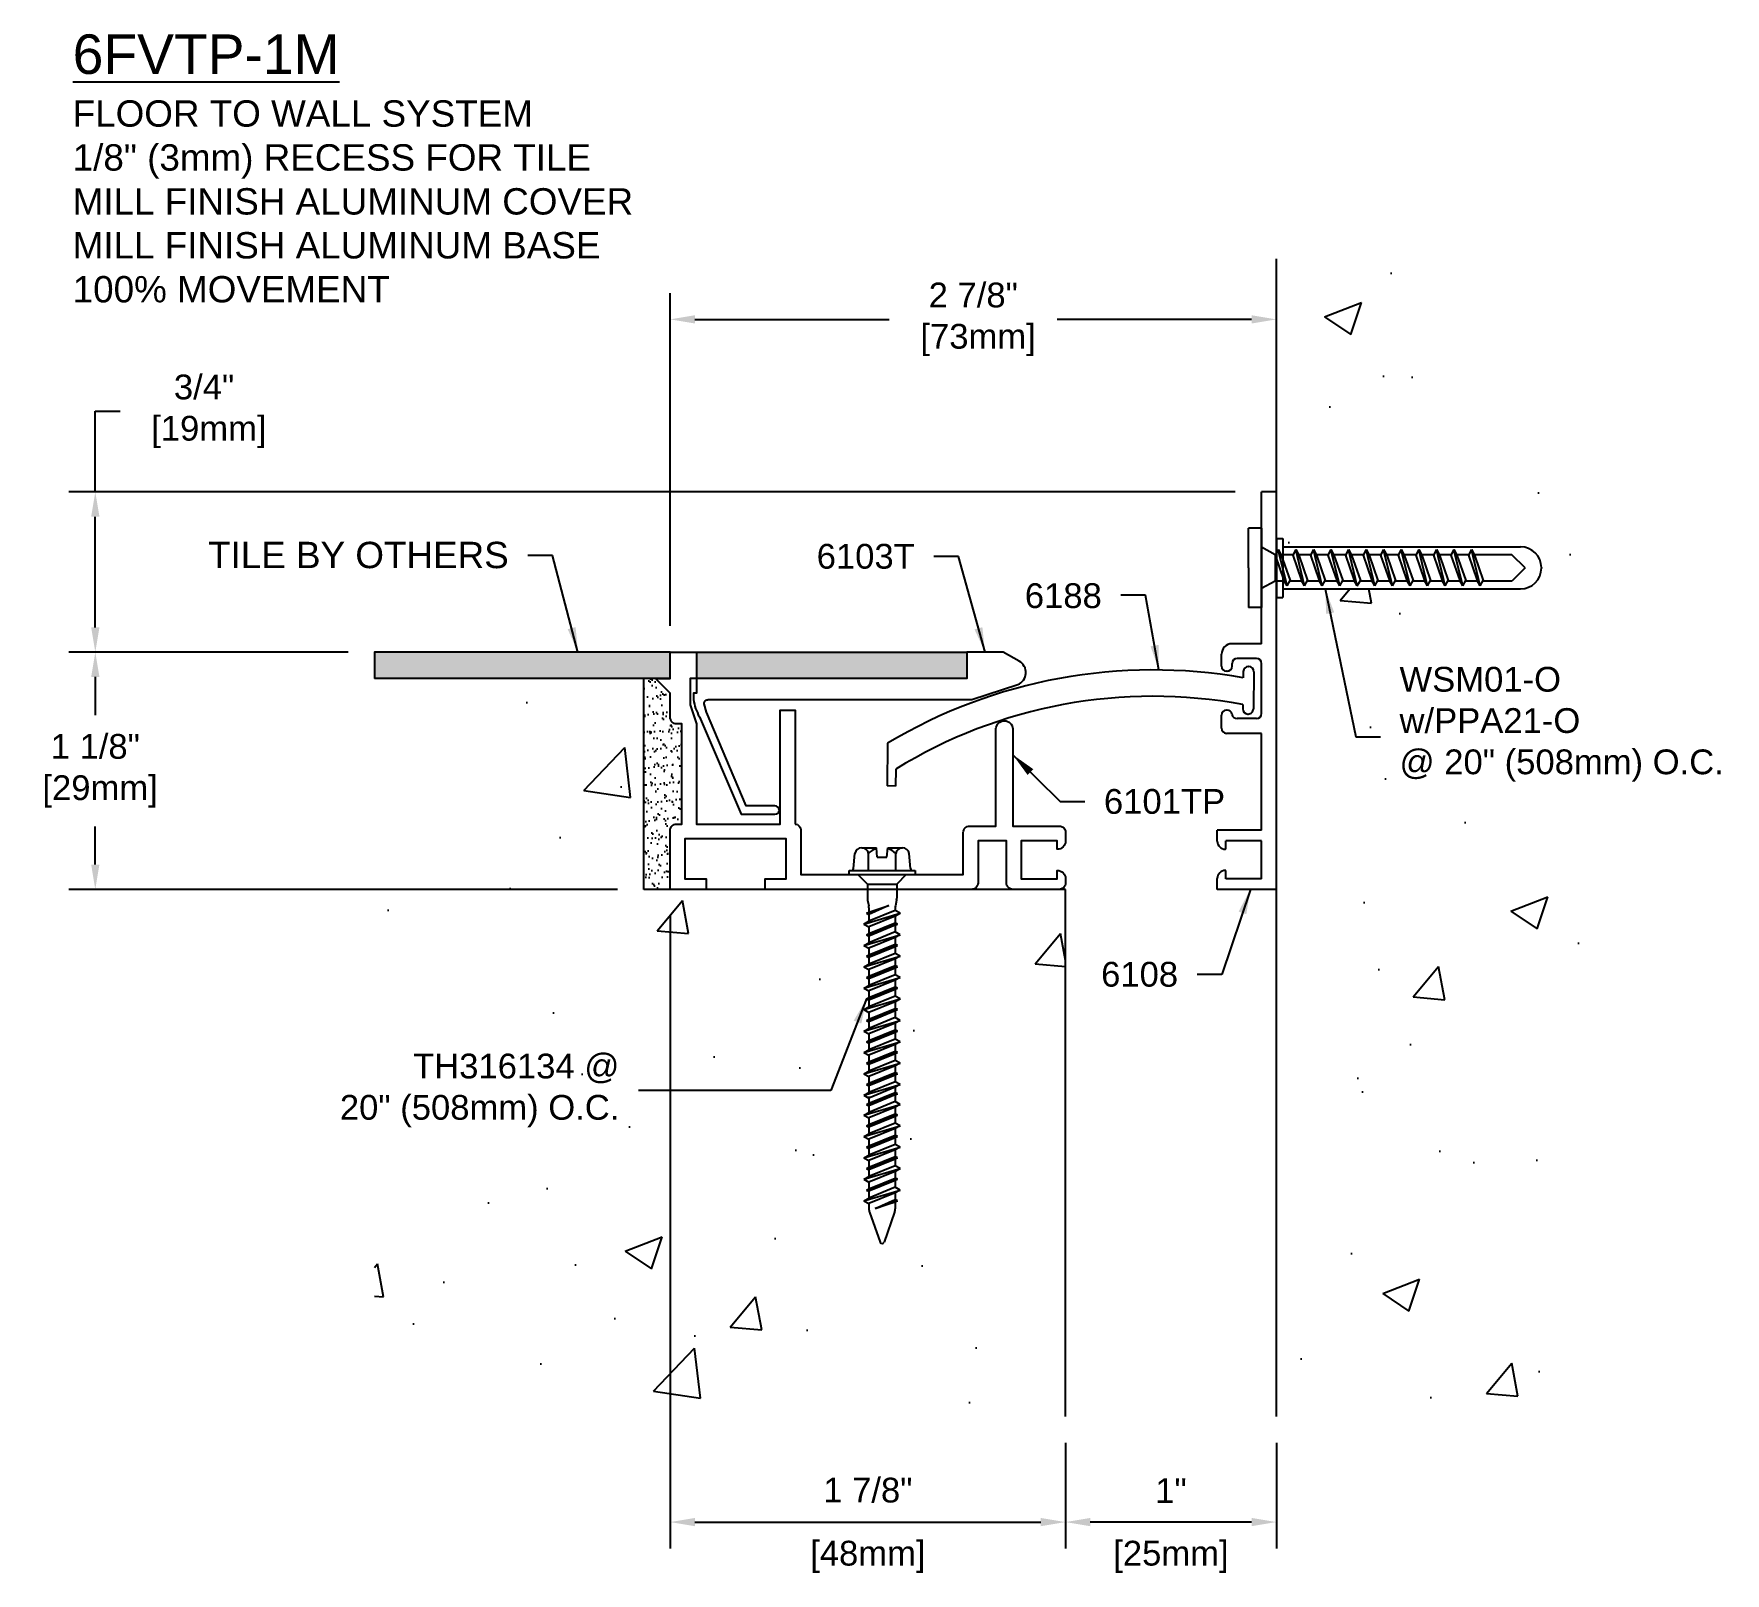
# Model space of a CAD drawing. Header units: inches. Extents: x 24.75 to 32.78, y 9.33 to 16.63.
import ezdxf

# ---------------------------------------------------------------- set-up
doc = ezdxf.new("R2010")
doc.units = ezdxf.units.IN
doc.header["$MEASUREMENT"] = 0
for name, color, linetype in [('Anchors', 4, 'Continuous'), ('Bolts', 4, 'Continuous'), ('Conditions', 1, 'Continuous'), ('Dimensions', 3, 'Continuous'), ('Metals', 7, 'Continuous'), ('Text', 2, 'Continuous')]:
    doc.layers.add(name, color=color, linetype=linetype)
doc.styles.add('arial', font='arial.ttf')
doc.dimstyles.new('ARIAL', dxfattribs={"dimtxt": 0.1175, "dimasz": 0.1175, "dimexe": 0.125, "dimexo": 0.125, "dimgap": 0.09, "dimtad": 0, "dimtih": 1, "dimtoh": 1, "dimdec": 4, "dimzin": 0, "dimdsep": 46, "dimlunit": 4, "dimtxsty": 'arial', "dimcen": 0.09, "dimadec": 0, "dimazin": 0, "dimtfac": 1, "dimtdec": 4, "dimtofl": 0, "dimtmove": 0, "dimatfit": 3, "dimfxl": 0, "dimfrac": 2, "dimtolj": 1, "dimtzin": 0, "dimarcsym": 0})

# ---------------------------------------------------------------- blocks, each defined once
blk = doc.blocks.new('6188')
for p, q in [((0.3965, 0.1141), (0.3965, 0.0841)), ((0.4205, 0.1381), (0.4225, 0.1381)), ((0.4465, 0.1141), (0.4465, -0.0629)), ((0.3965, -0.0427), (0.3965, -0.0629)), ((0.4205, -0.0869), (0.4225, -0.0869)), ((-1.2865, -0.2458), (-1.2865, -0.448)), ((-1.2465, -0.3682), (-1.2465, -0.448)), ((-1.2465, -0.448), (-1.2865, -0.448))]:
    blk.add_line(p, q)
for centre, radius, start, end in [((-0.0035, -2.333), 2.45, 80.60352, 121.57898), ((0.4205, 0.1141), 0.024, 90, 180), ((0.4225, 0.1141), 0.024, 0, 90), ((-0.0035, -2.333), 2.325, 80.09337, 122.31839), ((0.4205, -0.0629), 0.024, 180, 270), ((0.4225, -0.0629), 0.024, 270, 0)]:
    blk.add_arc(centre, radius, start, end)
blk = doc.blocks.new('6108')
for p, q in [((-0.7428, -0.0025), (-0.7428, 0.2775)), ((-0.7428, 0.2775), (-0.6918, 0.2775)), ((-0.5138, 0.2775), (-0.4628, 0.2775)), ((-0.4628, 0.0675), (-0.4628, 0.2775)), ((0.0212, 0.2575), (0.0832, 0.2575)), ((0.3162, 0.2575), (0.3722, 0.2575)), ((-0.6928, 0.0675), (-0.6928, 0.2375)), ((-0.6928, 0.2375), (-0.6528, 0.2375)), ((-0.6528, 0.2375), (-0.6528, 0.2385)), ((-0.5528, 0.2375), (-0.5528, 0.2385)), ((-0.5528, 0.2375), (-0.5128, 0.2375)), ((-0.5128, 0.0675), (-0.5128, 0.2375)), ((-0.0028, 0.0675), (-0.0028, 0.2335)), ((0.0672, 0.0915), (0.0672, 0.1833)), ((0.1072, 0.2315), (0.1072, 0.2335)), ((0.2922, 0.2315), (0.2922, 0.2335)), ((0.3162, 0.2075), (0.3282, 0.2075)), ((0.3522, 0.0915), (0.3522, 0.1835)), ((0.4222, 0.0675), (0.4222, 0.2075)), ((-0.6928, 0.0675), (-0.5128, 0.0675)), ((-0.4628, 0.0675), (-0.0028, 0.0675)), ((0.0912, 0.0675), (0.3282, 0.0675)), ((0.4222, 0.0675), (1.1422, 0.0675)), ((1.1422, -0.0025), (1.1422, 0.0675)), ((-0.7428, -0.0025), (1.1422, -0.0025))]:
    blk.add_line(p, q)
for centre, radius, start, end in [((-0.6918, 0.2385), 0.039, 0, 90), ((-0.5138, 0.2385), 0.039, 90, 180), ((0.0212, 0.2335), 0.024, 90, 180), ((0.0832, 0.2335), 0.024, 0, 90), ((0.3162, 0.2335), 0.024, 90, 180), ((0.3722, 0.2075), 0.05, 0, 90), ((0.0922, 0.1833), 0.025, 100.58365, 179.99973), ((0.0832, 0.2315), 0.024, 280.58396, 0), ((0.3162, 0.2315), 0.024, 180, 270), ((0.3282, 0.1835), 0.024, 0, 90), ((0.0912, 0.0915), 0.024, 180, 270), ((0.3282, 0.0915), 0.024, 270, 0)]:
    blk.add_arc(centre, radius, start, end)
blk = doc.blocks.new('WSM01')
for p, q in [((0.0049, 0.063), (-0.1826, 0.063)), ((-0.1826, 0.0005), (-0.1826, 0.063)), ((0.1924, 0.0005), (-0.1826, 0.0005)), ((-0.0576, -0.064), (-0.0929, 0.0005)), ((0.0049, 0.063), (0.1924, 0.063)), ((0.0674, -0.064), (0.1026, 0.0005)), ((0.1924, 0.0005), (0.1924, 0.063)), ((-0.0808, -0.1201), (0.0912, -0.0784)), ((-0.0576, -0.1072), (-0.0576, -0.064)), ((0.0674, -0.064), (-0.0576, -0.064)), ((0.0652, -0.064), (-0.0548, -0.1057)), ((0.0912, -0.0784), (0.0652, -0.064)), ((0.0912, -0.0784), (0.0652, -0.0928)), ((0.0674, -0.0652), (0.0674, -0.064)), ((-0.0808, -0.1201), (-0.0548, -0.1057)), ((-0.0808, -0.1201), (-0.0548, -0.1345)), ((-0.0576, -0.1906), (-0.0576, -0.1329)), ((0.0652, -0.0928), (-0.0548, -0.1345)), ((0.0652, -0.1473), (-0.0548, -0.189)), ((0.0912, -0.1617), (0.0652, -0.1473)), ((0.0674, -0.1486), (0.0674, -0.0916)), ((-0.0808, -0.2034), (0.0912, -0.1617)), ((-0.0808, -0.2034), (-0.0548, -0.189)), ((-0.0808, -0.2034), (-0.0548, -0.2178)), ((-0.0576, -0.2739), (-0.0576, -0.2163)), ((0.0652, -0.1761), (-0.0548, -0.2178)), ((0.0652, -0.2307), (-0.0548, -0.2723)), ((0.0912, -0.1617), (0.0652, -0.1761)), ((0.0912, -0.2451), (0.0652, -0.2307)), ((0.0674, -0.2319), (0.0674, -0.1749)), ((-0.0808, -0.2867), (0.0912, -0.2451)), ((-0.0808, -0.2867), (-0.0548, -0.2723)), ((-0.0808, -0.2867), (-0.0548, -0.3011)), ((-0.0576, -0.3572), (-0.0576, -0.2996)), ((0.0652, -0.2595), (-0.0548, -0.3011)), ((0.0652, -0.314), (-0.0548, -0.3557)), ((0.0912, -0.2451), (0.0652, -0.2595)), ((0.0912, -0.3284), (0.0652, -0.314)), ((0.0674, -0.3152), (0.0674, -0.2582)), ((-0.0808, -0.3701), (0.0912, -0.3284)), ((-0.0808, -0.3701), (-0.0548, -0.3557)), ((-0.0808, -0.3701), (-0.0548, -0.3845)), ((-0.0576, -0.4406), (-0.0576, -0.3829)), ((0.0652, -0.3428), (-0.0548, -0.3845)), ((0.0652, -0.3973), (-0.0548, -0.439)), ((0.0912, -0.3284), (0.0652, -0.3428)), ((0.0912, -0.4117), (0.0652, -0.3973)), ((0.0674, -0.3986), (0.0674, -0.3416)), ((-0.0808, -0.4534), (0.0912, -0.4117)), ((-0.0808, -0.4534), (-0.0548, -0.439)), ((-0.0808, -0.4534), (-0.0548, -0.4678)), ((-0.0576, -0.5239), (-0.0576, -0.4663)), ((0.0652, -0.4261), (-0.0548, -0.4678)), ((0.0652, -0.4807), (-0.0548, -0.5223)), ((0.0912, -0.4117), (0.0652, -0.4261)), ((0.0912, -0.4951), (0.0652, -0.4807)), ((0.0674, -0.4819), (0.0674, -0.4249)), ((-0.0808, -0.5367), (0.0912, -0.4951)), ((-0.0808, -0.5367), (-0.0548, -0.5223)), ((-0.0808, -0.5367), (-0.0548, -0.5511)), ((-0.0576, -0.6072), (-0.0576, -0.5496)), ((0.0652, -0.5095), (-0.0548, -0.5511)), ((0.0912, -0.4951), (0.0652, -0.5095)), ((0.0674, -0.5652), (0.0674, -0.5082)), ((-0.0808, -0.6201), (0.0912, -0.5784)), ((-0.0808, -0.6201), (-0.0548, -0.6057)), ((-0.0808, -0.6201), (-0.0548, -0.6345)), ((-0.0576, -0.6906), (-0.0576, -0.6329)), ((0.0652, -0.564), (-0.0548, -0.6057)), ((0.0652, -0.5928), (-0.0548, -0.6345)), ((0.0912, -0.5784), (0.0652, -0.564)), ((0.0912, -0.5784), (0.0652, -0.5928)), ((0.0674, -0.6486), (0.0674, -0.5916)), ((-0.0808, -0.7034), (0.0912, -0.6617)), ((-0.0808, -0.7034), (-0.0548, -0.689)), ((-0.0808, -0.7034), (-0.0548, -0.7178)), ((-0.0576, -0.7739), (-0.0576, -0.7163)), ((0.0652, -0.6473), (-0.0548, -0.689)), ((0.0652, -0.6761), (-0.0548, -0.7178)), ((0.0912, -0.6617), (0.0652, -0.6473)), ((0.0912, -0.6617), (0.0652, -0.6761)), ((0.0674, -0.7319), (0.0674, -0.6749)), ((-0.0808, -0.7867), (0.0912, -0.7451)), ((-0.0808, -0.7867), (-0.0548, -0.7723)), ((-0.0808, -0.7867), (-0.0548, -0.8011)), ((-0.0576, -0.8572), (-0.0576, -0.7996)), ((0.0652, -0.7307), (-0.0548, -0.7723)), ((0.0652, -0.7595), (-0.0548, -0.8011)), ((0.0912, -0.7451), (0.0652, -0.7307)), ((0.0912, -0.7451), (0.0652, -0.7595)), ((0.0674, -0.8152), (0.0674, -0.7582)), ((-0.0808, -0.8701), (0.0912, -0.8284)), ((-0.0808, -0.8701), (-0.0548, -0.8557)), ((-0.0808, -0.8701), (-0.0548, -0.8845)), ((0.0652, -0.814), (-0.0548, -0.8557)), ((0.0652, -0.8428), (-0.0548, -0.8845)), ((0.0912, -0.8284), (0.0652, -0.814)), ((0.0912, -0.8284), (0.0652, -0.8428)), ((0.0674, -0.8986), (0.0674, -0.8416)), ((-0.0808, -0.9534), (0.0912, -0.9117)), ((-0.0808, -0.9534), (-0.0548, -0.939)), ((-0.0808, -0.9534), (-0.0548, -0.9678)), ((-0.0576, -0.9406), (-0.0576, -0.8829)), ((0.0652, -0.8973), (-0.0548, -0.939)), ((0.0652, -0.9261), (-0.0548, -0.9678)), ((0.0912, -0.9117), (0.0652, -0.8973)), ((0.0912, -0.9117), (0.0652, -0.9261)), ((0.0674, -0.9819), (0.0674, -0.9249)), ((-0.0808, -1.0367), (0.0912, -0.9951)), ((-0.0808, -1.0367), (-0.0548, -1.0223)), ((-0.0808, -1.0367), (-0.0548, -1.0511)), ((-0.0576, -1.0239), (-0.0576, -0.9663)), ((0.0652, -0.9807), (-0.0548, -1.0223)), ((0.0652, -1.0095), (-0.0548, -1.0511)), ((0.0912, -0.9951), (0.0652, -0.9807)), ((0.0912, -0.9951), (0.0652, -1.0095)), ((0.0674, -1.187), (0.0674, -1.0082)), ((-0.0576, -1.187), (-0.0576, -1.0496)), ((0.0049, -1.2495), (-0.0576, -1.187)), ((0.0049, -1.2495), (0.0674, -1.187))]:
    blk.add_line(p, q)
blk = doc.blocks.new('PPA21')
for p, q in [((0.14, 0.03), (-0.14, 0.03)), ((-0.14, 0.03), (-0.14, 0)), ((0.14, 0), (-0.14, 0)), ((-0.1, 0), (-0.1, -1.1279)), ((0.1, 0), (0.1, -1.1279)), ((0.14, 0.03), (0.14, 0)), ((0.001, -1.2269), (-0.001, -1.2269))]:
    blk.add_line(p, q)
for centre, start, end in [((-0.001, -1.1279), 180, 270), ((0.001, -1.1279), 270, 0)]:
    blk.add_arc(centre, 0.099, start, end)
blk = doc.blocks.new('*D7')
at = {"layer": 'Defpoints', "color": 0}
for p in [(29.6471, 10.0746), (30.6471, 10.0746), (29.6471, 9.5735)]:
    blk.add_point(p, dxfattribs=at)
at = {"layer": 'Dimensions', "color": 0, "lineweight": -2}
for p, q in [((29.6471, 9.9496), (29.6471, 9.4485)), ((30.6471, 9.9496), (30.6471, 9.4485)), ((30.5296, 9.5735), (29.7646, 9.5735))]:
    blk.add_line(p, q, dxfattribs=at)
at = {"layer": 'Dimensions', "color": 0}
for points in [[(29.7646, 9.5931), (29.7646, 9.5539), (29.6471, 9.5735)], [(30.5296, 9.5931), (30.5296, 9.5539), (30.6471, 9.5735)]]:
    blk.add_solid(points, dxfattribs=at)
at = {"layer": 'Dimensions', "color": 0, "char_height": 0.1175, "attachment_point": 5, "style": 'arial'}
for s, insert in [('\\A1;1"', (30.1471, 9.7225)), ('\\A1;[25mm]', (30.1471, 9.4082))]:
    blk.add_mtext(s, dxfattribs=dict(at, insert=insert))
blk = doc.blocks.new('*D8')
at = {"layer": 'Defpoints', "color": 0}
for p in [(27.7721, 12.5746), (29.6471, 10.0746), (29.6471, 9.5735)]:
    blk.add_point(p, dxfattribs=at)
at = {"layer": 'Dimensions', "color": 0, "lineweight": -2}
for p, q in [((27.7721, 12.4496), (27.7721, 9.4485)), ((29.6471, 9.9496), (29.6471, 9.4485)), ((27.8896, 9.5735), (29.5296, 9.5735))]:
    blk.add_line(p, q, dxfattribs=at)
at = {"layer": 'Dimensions', "color": 0}
for points in [[(27.8896, 9.5931), (27.8896, 9.5539), (27.7721, 9.5735)], [(29.5296, 9.5931), (29.5296, 9.5539), (29.6471, 9.5735)]]:
    blk.add_solid(points, dxfattribs=at)
at = {"layer": 'Dimensions', "color": 0, "char_height": 0.1175, "attachment_point": 5, "style": 'arial'}
for s, insert in [('\\A1;1 7/8"', (28.7096, 9.7243)), ('\\A1;[48mm]', (28.7096, 9.4082))]:
    blk.add_mtext(s, dxfattribs=dict(at, insert=insert))
blk = doc.blocks.new('*D9')
at = {"layer": 'Defpoints', "color": 0}
for p in [(30.6471, 15.2782), (30.6471, 14.4596), (27.7721, 13.6996)]:
    blk.add_point(p, dxfattribs=at)
at = {"layer": 'Dimensions', "color": 0, "lineweight": -2}
for p, q in [((27.7721, 13.8246), (27.7721, 15.4032)), ((30.6471, 14.5846), (30.6471, 15.4032)), ((27.8896, 15.2782), (28.8112, 15.2782)), ((30.5296, 15.2782), (29.6079, 15.2782))]:
    blk.add_line(p, q, dxfattribs=at)
at = {"layer": 'Dimensions', "color": 0}
for points in [[(27.8896, 15.2978), (27.8896, 15.2586), (27.7721, 15.2782)], [(30.5296, 15.2978), (30.5296, 15.2586), (30.6471, 15.2782)]]:
    blk.add_solid(points, dxfattribs=at)
at = {"layer": 'Dimensions', "color": 0, "insert": (29.2096, 15.2782), "char_height": 0.1175, "attachment_point": 5, "style": 'arial'}
blk.add_mtext('\\A1;2 7/8"\\P [73mm]', dxfattribs=at)
blk = doc.blocks.new('*D10')
at = {"layer": 'Defpoints', "color": 0}
for p in [(26.3696, 13.6996), (25.0454, 12.5746), (27.6471, 12.5746)]:
    blk.add_point(p, dxfattribs=at)
at = {"layer": 'Dimensions', "color": 0, "lineweight": -2}
for p, q in [((26.2446, 13.6996), (24.9204, 13.6996)), ((25.0454, 13.5821), (25.0454, 13.4013)), ((25.0454, 12.6921), (25.0454, 12.8729)), ((27.5221, 12.5746), (24.9204, 12.5746))]:
    blk.add_line(p, q, dxfattribs=at)
at = {"layer": 'Dimensions', "color": 0}
for points in [[(25.0259, 13.5821), (25.065, 13.5821), (25.0454, 13.6996)], [(25.0259, 12.6921), (25.065, 12.6921), (25.0454, 12.5746)]]:
    blk.add_solid(points, dxfattribs=at)
at = {"layer": 'Dimensions', "color": 0, "insert": (25.0454, 13.1371), "char_height": 0.1175, "attachment_point": 5, "style": 'arial'}
blk.add_mtext('\\A1;1 1/8"\\P [29mm]', dxfattribs=at)
blk = doc.blocks.new('*D11')
at = {"layer": 'Defpoints', "color": 0}
for p in [(30.5771, 14.4596), (25.0454, 13.6996), (26.3696, 13.6996)]:
    blk.add_point(p, dxfattribs=at)
at = {"layer": 'Dimensions', "color": 0, "lineweight": -2}
for p, q in [((25.0454, 14.4596), (25.0454, 14.842)), ((25.0454, 14.842), (25.1629, 14.842)), ((30.4521, 14.4596), (24.9204, 14.4596)), ((25.0454, 13.8171), (25.0454, 14.3421)), ((26.2446, 13.6996), (24.9204, 13.6996))]:
    blk.add_line(p, q, dxfattribs=at)
at = {"layer": 'Dimensions', "color": 0}
for points in [[(25.0259, 14.3421), (25.065, 14.3421), (25.0454, 14.4596)], [(25.0259, 13.8171), (25.065, 13.8171), (25.0454, 13.6996)]]:
    blk.add_solid(points, dxfattribs=at)
at = {"layer": 'Dimensions', "color": 0, "insert": (25.5613, 14.842), "char_height": 0.1175, "attachment_point": 5, "style": 'arial'}
blk.add_mtext('\\A1;3/4"\\P [19mm]', dxfattribs=at)
blk = doc.blocks.new('6101TP')
at = {"layer": 'Metals', "flags": 128}
blk.add_lwpolyline([(28.3641, 12.8845, -0.394805), (28.3921, 12.8546), (28.3921, 12.6446), (29.1621, 12.6446), (29.1621, 12.8446, -0.414214), (29.1921, 12.8746), (29.3171, 12.8746), (29.3171, 13.3356, -0.972033), (29.3971, 13.3356), (29.3971, 12.8746), (29.6171, 12.8746, -0.414214), (29.6471, 12.8446), (29.6471, 12.8036, -0.414214), (29.6081, 12.7646), (29.6071, 12.7646), (29.6071, 12.8046), (29.4371, 12.8046), (29.4371, 12.6246), (29.6071, 12.6246), (29.6071, 12.6646), (29.6081, 12.6646, -0.414214), (29.6471, 12.6256), (29.6471, 12.6046, -0.414214), (29.6171, 12.5746), (29.3971, 12.5746, -0.414214), (29.3671, 12.6046), (29.3671, 12.8046), (29.2321, 12.8046), (29.2321, 12.6046, -0.414214), (29.2021, 12.5746), (28.2221, 12.5746), (28.2221, 12.6246), (28.3221, 12.6246), (28.3221, 12.8146), (27.8421, 12.8146), (27.8421, 12.6246), (27.9421, 12.6246), (27.9421, 12.5746), (27.7721, 12.5746), (27.7721, 12.8546, -0.414214), (27.8021, 12.8846), (27.8271, 12.8846), (27.8271, 13.3596), (27.8021, 13.3596, -0.414214), (27.7721, 13.3896), (27.7721, 13.5046), (27.7021, 13.5746), (27.7721, 13.5746), (27.7721, 13.6996), (27.8971, 13.6996), (27.8971, 13.5746), (27.8671, 13.5746), (27.8671, 13.4496), (27.8971, 13.3596), (27.8971, 12.8846), (28.2941, 12.8846), (28.2941, 13.4246), (28.3641, 13.4246), (28.3641, 12.8846)], format="xyb", dxfattribs=at)
blk = doc.blocks.new('6103T')
blk.add_lwpolyline([(28.2691, 12.9708), (28.132, 12.9708), (27.9448, 13.4144), (27.9329, 13.455, -0.430477), (27.9529, 13.4746), (28.1048, 13.4746), (29.2033, 13.4746), (29.4204, 13.5461, 0.637393), (29.4274, 13.6565), (29.352, 13.6996), (29.1791, 13.6996), (29.1791, 13.5746), (27.8971, 13.5746), (27.8971, 13.5046), (27.8821, 13.5046), (27.8821, 13.4746, 0.085949), (27.9106, 13.3936), (28.1094, 12.9308), (28.2687, 12.9308, 0.995706), (28.2691, 12.9708)], format="xyb")
blk = doc.blocks.new('TH-316134')
for p, q in [((-0.1352, 0.029), (-0.129, 0.1001)), ((-0.0967, 0.1275), (-0.0272, 0.1275)), ((-0.0645, 0.0188), (-0.0645, 0.1001)), ((-0.0232, 0.0825), (-0.0272, 0.1275)), ((-0.0232, 0.0825), (0.0233, 0.0825)), ((0.0233, 0.0825), (0.0272, 0.1275)), ((0.0272, 0.1275), (0.0967, 0.1275)), ((0.0645, 0.0188), (0.0645, 0.1001)), ((0.1352, 0.029), (0.129, 0.1001)), ((-0.1568, 0.0188), (0.1568, 0.0188)), ((-0.1568, 0), (-0.1568, 0.0188)), ((-0.1568, 0), (0.1568, 0)), ((-0.1148, 0), (-0.0697, -0.045)), ((0.1148, 0), (0.0698, -0.045)), ((0.1568, 0.0188), (0.1568, 0)), ((-0.0697, -0.045), (0.0698, -0.045)), ((-0.0697, -0.045), (-0.0697, -0.1121)), ((0.0698, -0.045), (0.0698, -0.1121)), ((-0.0737, -0.1836), (0.0321, -0.1471)), ((-0.0687, -0.1217), (-0.0633, -0.1477)), ((0.0321, -0.1471), (-0.0623, -0.1898)), ((-0.0623, -0.1774), (0.0321, -0.1471)), ((-0.0623, -0.1573), (-0.0623, -0.1774)), ((0.0623, -0.1573), (0.0623, -0.1707)), ((0.0687, -0.1217), (0.0633, -0.1477)), ((-0.0862, -0.2344), (0.0863, -0.1836)), ((-0.0862, -0.2344), (-0.0623, -0.2215)), ((-0.0862, -0.2344), (-0.0623, -0.2473)), ((-0.0737, -0.1836), (-0.0623, -0.1774)), ((-0.0737, -0.1836), (-0.0623, -0.1898)), ((-0.0737, -0.2852), (0.0737, -0.2344)), ((0.0623, -0.1707), (-0.0623, -0.2215)), ((-0.0623, -0.1898), (-0.0623, -0.2215)), ((0.0623, -0.1965), (-0.0623, -0.2473)), ((-0.0623, -0.279), (0.0623, -0.2282)), ((0.0623, -0.2405), (-0.0623, -0.2913)), ((0.0863, -0.1836), (0.0623, -0.1707)), ((0.0863, -0.1836), (0.0623, -0.1965)), ((0.0623, -0.1965), (0.0623, -0.2282)), ((0.0737, -0.2344), (0.0623, -0.2282)), ((0.0737, -0.2344), (0.0623, -0.2405)), ((0.0623, -0.2405), (0.0623, -0.2722)), ((-0.0862, -0.3359), (0.0863, -0.2852)), ((-0.0737, -0.2852), (-0.0623, -0.279)), ((-0.0737, -0.2852), (-0.0623, -0.2913)), ((-0.0623, -0.2473), (-0.0623, -0.279)), ((0.0623, -0.2722), (-0.0623, -0.323)), ((-0.0623, -0.2913), (-0.0623, -0.323)), ((0.0623, -0.2981), (-0.0623, -0.3489)), ((0.0863, -0.2852), (0.0623, -0.2722)), ((0.0863, -0.2852), (0.0623, -0.2981)), ((0.0623, -0.2981), (0.0623, -0.3298)), ((-0.0862, -0.3359), (-0.0623, -0.323)), ((-0.0862, -0.3359), (-0.0623, -0.3489)), ((-0.0862, -0.4375), (0.0863, -0.3867)), ((-0.0737, -0.3867), (0.0737, -0.3359)), ((-0.0737, -0.3867), (-0.0623, -0.3806)), ((-0.0737, -0.3867), (-0.0623, -0.3929)), ((-0.0623, -0.3806), (0.0623, -0.3298)), ((0.0623, -0.3421), (-0.0623, -0.3929)), ((-0.0623, -0.3489), (-0.0623, -0.3806)), ((0.0623, -0.3738), (-0.0623, -0.4246)), ((-0.0623, -0.3929), (-0.0623, -0.4246)), ((0.0623, -0.3996), (-0.0623, -0.4504)), ((0.0737, -0.3359), (0.0623, -0.3298)), ((0.0737, -0.3359), (0.0623, -0.3421)), ((0.0623, -0.3421), (0.0623, -0.3738)), ((0.0863, -0.3867), (0.0623, -0.3738)), ((0.0863, -0.3867), (0.0623, -0.3996)), ((0.0623, -0.3996), (0.0623, -0.4313)), ((-0.0862, -0.4375), (-0.0623, -0.4246)), ((-0.0862, -0.4375), (-0.0623, -0.4504)), ((-0.0737, -0.4883), (0.0737, -0.4375)), ((-0.0623, -0.4821), (0.0623, -0.4313)), ((0.0623, -0.4437), (-0.0623, -0.4944)), ((-0.0623, -0.4504), (-0.0623, -0.4821)), ((0.0623, -0.4754), (-0.0623, -0.5261)), ((0.0737, -0.4375), (0.0623, -0.4313)), ((0.0737, -0.4375), (0.0623, -0.4437)), ((0.0623, -0.4437), (0.0623, -0.4754)), ((0.0863, -0.4883), (0.0623, -0.4754)), ((-0.0862, -0.5391), (0.0863, -0.4883)), ((-0.0862, -0.5391), (-0.0623, -0.5261)), ((-0.0862, -0.5391), (-0.0623, -0.552)), ((-0.0737, -0.4883), (-0.0623, -0.4821)), ((-0.0737, -0.4883), (-0.0623, -0.4944)), ((-0.0737, -0.5898), (0.0737, -0.5391)), ((-0.0623, -0.4944), (-0.0623, -0.5261)), ((0.0623, -0.5012), (-0.0623, -0.552)), ((-0.0623, -0.5837), (0.0623, -0.5329)), ((0.0623, -0.5452), (-0.0623, -0.596)), ((-0.0623, -0.552), (-0.0623, -0.5837)), ((0.0863, -0.4883), (0.0623, -0.5012)), ((0.0623, -0.5012), (0.0623, -0.5329)), ((0.0737, -0.5391), (0.0623, -0.5329)), ((0.0737, -0.5391), (0.0623, -0.5452)), ((0.0623, -0.5452), (0.0623, -0.5769)), ((-0.0862, -0.6406), (0.0863, -0.5898)), ((-0.0862, -0.6406), (-0.0623, -0.6277)), ((-0.0862, -0.6406), (-0.0623, -0.6535)), ((-0.0737, -0.5898), (-0.0623, -0.5837)), ((-0.0737, -0.5898), (-0.0623, -0.596)), ((-0.0737, -0.6914), (0.0737, -0.6406)), ((0.0623, -0.5769), (-0.0623, -0.6277)), ((-0.0623, -0.596), (-0.0623, -0.6277)), ((0.0623, -0.6028), (-0.0623, -0.6535)), ((-0.0623, -0.6852), (0.0623, -0.6345)), ((0.0863, -0.5898), (0.0623, -0.5769)), ((0.0863, -0.5898), (0.0623, -0.6028)), ((0.0623, -0.6028), (0.0623, -0.6345)), ((0.0737, -0.6406), (0.0623, -0.6345)), ((0.0737, -0.6406), (0.0623, -0.6468)), ((-0.0862, -0.7422), (0.0863, -0.6914)), ((-0.0737, -0.6914), (-0.0623, -0.6852)), ((-0.0737, -0.6914), (-0.0623, -0.6976)), ((0.0623, -0.6468), (-0.0623, -0.6976)), ((-0.0623, -0.6535), (-0.0623, -0.6852)), ((0.0623, -0.6785), (-0.0623, -0.7293)), ((-0.0623, -0.6976), (-0.0623, -0.7293)), ((0.0623, -0.7043), (-0.0623, -0.7551)), ((0.0623, -0.6468), (0.0623, -0.6785)), ((0.0863, -0.6914), (0.0623, -0.6785)), ((0.0863, -0.6914), (0.0623, -0.7043)), ((0.0623, -0.7043), (0.0623, -0.736)), ((-0.0862, -0.7422), (-0.0623, -0.7293)), ((-0.0862, -0.7422), (-0.0623, -0.7551)), ((-0.0862, -0.8437), (0.0863, -0.793)), ((-0.0737, -0.793), (0.0737, -0.7422)), ((-0.0737, -0.793), (-0.0623, -0.7868)), ((-0.0737, -0.793), (-0.0623, -0.7991)), ((-0.0623, -0.7868), (0.0623, -0.736)), ((0.0623, -0.7484), (-0.0623, -0.7991)), ((-0.0623, -0.7551), (-0.0623, -0.7868)), ((0.0623, -0.78), (-0.0623, -0.8308)), ((-0.0623, -0.7991), (-0.0623, -0.8308)), ((0.0737, -0.7422), (0.0623, -0.736)), ((0.0737, -0.7422), (0.0623, -0.7484)), ((0.0623, -0.7484), (0.0623, -0.78)), ((0.0863, -0.793), (0.0623, -0.78)), ((0.0863, -0.793), (0.0623, -0.8059)), ((-0.0862, -0.8437), (-0.0623, -0.8308)), ((-0.0862, -0.8437), (-0.0623, -0.8567)), ((-0.0737, -0.8945), (0.0737, -0.8437)), ((0.0623, -0.8059), (-0.0623, -0.8567)), ((-0.0623, -0.8884), (0.0623, -0.8376)), ((0.0623, -0.8499), (-0.0623, -0.9007)), ((-0.0623, -0.8567), (-0.0623, -0.8884)), ((0.0623, -0.8816), (-0.0623, -0.9324)), ((0.0623, -0.8059), (0.0623, -0.8376)), ((0.0737, -0.8437), (0.0623, -0.8376)), ((0.0737, -0.8437), (0.0623, -0.8499)), ((0.0623, -0.8499), (0.0623, -0.8816)), ((0.0863, -0.8945), (0.0623, -0.8816)), ((-0.0862, -0.9453), (0.0863, -0.8945)), ((-0.0862, -0.9453), (-0.0623, -0.9324)), ((-0.0862, -0.9453), (-0.0623, -0.9582)), ((-0.0737, -0.8945), (-0.0623, -0.8884)), ((-0.0737, -0.8945), (-0.0623, -0.9007)), ((-0.0737, -0.9961), (0.0737, -0.9453)), ((-0.0623, -0.9007), (-0.0623, -0.9324)), ((0.0623, -0.9075), (-0.0623, -0.9582)), ((-0.0623, -0.9899), (0.0623, -0.9391)), ((0.0623, -0.9515), (-0.0623, -1.0023)), ((-0.0623, -0.9582), (-0.0623, -0.9899)), ((0.0863, -0.8945), (0.0623, -0.9075)), ((0.0623, -0.9075), (0.0623, -0.9391)), ((0.0737, -0.9453), (0.0623, -0.9391)), ((0.0737, -0.9453), (0.0623, -0.9515)), ((0.0623, -0.9515), (0.0623, -0.9832)), ((-0.0862, -1.0469), (0.0863, -0.9961)), ((-0.0862, -1.0469), (-0.0623, -1.034)), ((-0.0737, -0.9961), (-0.0623, -0.9899)), ((-0.0737, -0.9961), (-0.0623, -1.0023)), ((-0.0737, -1.0898), (0.0737, -1.0391)), ((0.0623, -0.9832), (-0.0623, -1.034)), ((-0.0623, -1.0023), (-0.0623, -1.034)), ((0.0623, -1.009), (-0.0623, -1.0598)), ((-0.0623, -1.0837), (0.0623, -1.0329)), ((0.0863, -0.9961), (0.0623, -0.9832)), ((0.0863, -0.9961), (0.0623, -1.009)), ((0.0623, -1.0012), (0.0623, -1.0329)), ((0.0737, -1.0391), (0.0623, -1.0329)), ((0.0737, -1.0391), (0.0623, -1.0452)), ((-0.0862, -1.0469), (-0.0623, -1.0598)), ((-0.0862, -1.1406), (0.0863, -1.0898)), ((-0.0737, -1.0898), (-0.0623, -1.0837)), ((-0.0737, -1.0898), (-0.0623, -1.096)), ((0.0623, -1.0452), (-0.0623, -1.096)), ((-0.0623, -1.052), (-0.0623, -1.0837)), ((0.0623, -1.0769), (-0.0623, -1.1277)), ((-0.0623, -1.096), (-0.0623, -1.1277)), ((0.0623, -1.1028), (-0.0623, -1.1535)), ((0.0623, -1.0452), (0.0623, -1.0769)), ((0.0863, -1.0898), (0.0623, -1.0769)), ((0.0863, -1.0898), (0.0623, -1.1028)), ((0.0623, -1.1028), (0.0623, -1.1345)), ((-0.0862, -1.1406), (-0.0623, -1.1277)), ((-0.0862, -1.1406), (-0.0623, -1.1535)), ((-0.0862, -1.2422), (0.0863, -1.1914)), ((-0.0737, -1.1914), (0.0737, -1.1406)), ((-0.0737, -1.1914), (-0.0623, -1.1852)), ((-0.0737, -1.1914), (-0.0623, -1.1976)), ((-0.0623, -1.1852), (0.0623, -1.1345)), ((0.0623, -1.1468), (-0.0623, -1.1976)), ((-0.0623, -1.1535), (-0.0623, -1.1852)), ((0.0623, -1.1785), (-0.0623, -1.2293)), ((-0.0623, -1.1976), (-0.0623, -1.2293)), ((0.0737, -1.1406), (0.0623, -1.1345)), ((0.0737, -1.1406), (0.0623, -1.1468)), ((0.0623, -1.1468), (0.0623, -1.1785)), ((0.0863, -1.1914), (0.0623, -1.1785)), ((0.0863, -1.1914), (0.0623, -1.2043)), ((-0.0862, -1.2422), (-0.0623, -1.2293)), ((-0.0862, -1.2422), (-0.0623, -1.2551)), ((-0.0737, -1.293), (0.0737, -1.2422)), ((0.0623, -1.2043), (-0.0623, -1.2551)), ((-0.0623, -1.2868), (0.0623, -1.236)), ((0.0623, -1.2484), (-0.0623, -1.2991)), ((-0.0623, -1.2551), (-0.0623, -1.2868)), ((0.0623, -1.28), (-0.0623, -1.3308)), ((0.0623, -1.2043), (0.0623, -1.236)), ((0.0737, -1.2422), (0.0623, -1.236)), ((0.0737, -1.2422), (0.0623, -1.2484)), ((0.0623, -1.2484), (0.0623, -1.28)), ((0.0863, -1.293), (0.0623, -1.28)), ((-0.0862, -1.3437), (0.0863, -1.293)), ((-0.0862, -1.3437), (-0.0623, -1.3308)), ((-0.0862, -1.3437), (-0.0623, -1.3567)), ((-0.0737, -1.293), (-0.0623, -1.2868)), ((-0.0737, -1.293), (-0.0623, -1.2991)), ((-0.0737, -1.3945), (0.0737, -1.3437)), ((-0.0623, -1.2991), (-0.0623, -1.3308)), ((0.0623, -1.3059), (-0.0623, -1.3567)), ((-0.0623, -1.3884), (0.0623, -1.3376)), ((0.0623, -1.3499), (-0.0623, -1.4007)), ((-0.0623, -1.3567), (-0.0623, -1.3884)), ((0.0863, -1.293), (0.0623, -1.3059)), ((0.0623, -1.3059), (0.0623, -1.3376)), ((0.0737, -1.3437), (0.0623, -1.3376)), ((0.0737, -1.3437), (0.0623, -1.3499)), ((0.0623, -1.3499), (0.0623, -1.3816)), ((-0.0862, -1.4453), (0.0863, -1.3945)), ((-0.0862, -1.4453), (-0.0623, -1.4324)), ((-0.0737, -1.3945), (-0.0623, -1.3884)), ((-0.0737, -1.3945), (-0.0623, -1.4007)), ((0.0623, -1.3816), (-0.0623, -1.4324)), ((-0.0623, -1.4007), (-0.0623, -1.4324)), ((0.0623, -1.4075), (-0.0623, -1.4582)), ((-0.0623, -1.4899), (0.0623, -1.4391)), ((0.0863, -1.3945), (0.0623, -1.3816)), ((0.0863, -1.3945), (0.0623, -1.4075)), ((0.0623, -1.4075), (0.0623, -1.4391)), ((0.0737, -1.4453), (0.0623, -1.4391)), ((-0.0862, -1.4453), (-0.0623, -1.4582)), ((-0.0862, -1.5469), (0.0863, -1.4961)), ((-0.0737, -1.4961), (0.0737, -1.4453)), ((-0.0737, -1.4961), (-0.0623, -1.4899)), ((-0.0737, -1.4961), (-0.0623, -1.5023)), ((0.0623, -1.4515), (-0.0623, -1.5023)), ((-0.0623, -1.4582), (-0.0623, -1.4899)), ((0.0623, -1.4832), (-0.0623, -1.534)), ((-0.0623, -1.5023), (-0.0623, -1.534)), ((0.0623, -1.509), (-0.0623, -1.5598)), ((0.0737, -1.4453), (0.0623, -1.4515)), ((0.0623, -1.4515), (0.0623, -1.4832)), ((0.0863, -1.4961), (0.0623, -1.4832)), ((0.0863, -1.4961), (0.0623, -1.509)), ((0.0623, -1.509), (0.0623, -1.5407)), ((-0.0862, -1.5469), (-0.0623, -1.534)), ((-0.0862, -1.5469), (-0.0623, -1.5598)), ((-0.0623, -1.5598), (-0.0623, -1.5857)), ((-0.0596, -1.601), (-0.0096, -1.7438)), ((-0.0335, -1.5838), (0.0623, -1.5407)), ((-0.0335, -1.5838), (0.0737, -1.5469)), ((0.0623, -1.553), (-0.0335, -1.5838)), ((0.0596, -1.601), (0.0096, -1.7438)), ((0.0737, -1.5469), (0.0623, -1.5407)), ((0.0737, -1.5469), (0.0623, -1.553)), ((0.0623, -1.553), (0.0623, -1.5857))]:
    blk.add_line(p, q)
for centre, radius, start, end in [((-0.0967, 0.0948), 0.0327, 9.28497, 170.71503), ((0, 0.0379), 0.0896, 107.42152, 136.04074), ((0, 0.0379), 0.0896, 43.95926, 72.57848), ((0.0967, 0.0948), 0.0327, 9.28497, 170.71503), ((-0.1464, 0.03), 0.0112, 270, 355), ((0.1464, 0.03), 0.0112, 185, 270), ((-0.0232, -0.1121), 0.0465, 180, 191.9357), ((-0.1088, -0.1573), 0.0465, 0, 11.9357), ((0.1088, -0.1573), 0.0465, 168.0643, 180), ((0.0233, -0.1121), 0.0465, 348.0643, 0), ((-0.0158, -1.5857), 0.0465, 180, 199.30575), ((0.0158, -1.5857), 0.0465, 340.69425, 0), ((0, -1.7394), 0.0106, 204.10008, 335.89992)]:
    blk.add_arc(centre, radius, start, end)
blk = doc.blocks.new('TH316134')
at = {"layer": 'Bolts'}
blk.add_blockref('TH-316134', (0, 0), dxfattribs=at)

msp = doc.modelspace()

# ---------------------------------------------------------------- hatches: boundary and pattern name
at = {"layer": 'Conditions'}
h = msp.add_hatch(dxfattribs=at)
h.set_pattern_fill('AR-CONC', color=256, scale=0.25, style=0)
h.paths.add_polyline_path([(32.22382, 15.56479), (30.64707, 15.56479), (30.64707, 14.23959), (30.67707, 14.23959), (30.67707, 14.19959), (31.80499, 14.19959, -0.4142136), (31.90399, 14.10059), (31.90399, 14.09859, -0.4142136), (31.80499, 13.99959), (30.67707, 13.99959), (30.67707, 13.95959), (30.64707, 13.95959), (30.64707, 12.57459), (30.64707, 10.07459), (32.22382, 10.07459)])
h.paths.add_polyline_path([(31.2018, 13.662), (32.77578, 13.662), (32.77578, 13.05321), (31.2018, 13.05321)], flags=9)
h = msp.add_hatch(dxfattribs=at)
h.set_pattern_fill('ANSI33', color=256, scale=0.125, angle=45, style=0)
h.paths.add_polyline_path([(29.17907, 13.69959), (27.89707, 13.69959), (27.89707, 13.57459), (29.17907, 13.57459)])
h.paths.add_polyline_path([(27.77207, 13.69959), (26.36964, 13.69959), (26.36964, 13.57459), (27.77207, 13.57459)])
h = msp.add_hatch(dxfattribs=at)
h.set_pattern_fill('AR-CONC', color=256, scale=0.25, style=0)
h.paths.add_polyline_path([(28.71482, 12.35327), (28.70338, 12.35943), (28.71482, 12.36559), (28.71482, 12.39729), (28.69082, 12.41021), (28.71482, 12.42314), (28.71482, 12.45483), (28.70338, 12.46099), (28.71482, 12.46716), (28.71482, 12.48729, 0.0521265), (28.71382, 12.49691), (28.70833, 12.52288, -0.0521265), (28.70732, 12.53249), (28.70732, 12.57459), (28.22207, 12.57459), (27.64707, 12.57459), (27.64707, 13.57459), (26.36964, 13.57459), (26.36964, 10.07459), (29.64707, 10.07459), (29.64707, 12.57459), (28.84682, 12.57459), (28.84682, 12.53249, -0.0521265), (28.84582, 12.52288), (28.84033, 12.49691, 0.0521265), (28.83932, 12.48729), (28.83932, 12.47392), (28.86332, 12.46099), (28.83932, 12.44807), (28.83932, 12.41638), (28.85077, 12.41021), (28.83932, 12.40405), (28.83932, 12.37236), (28.86332, 12.35943), (28.83932, 12.34651), (28.83932, 12.31481), (28.85077, 12.30865), (28.83932, 12.30249), (28.83932, 12.27079), (28.86332, 12.25787), (28.83932, 12.24494), (28.83932, 12.21325), (28.85077, 12.20709), (28.83932, 12.20092), (28.83932, 12.16923), (28.86332, 12.15631), (28.83932, 12.14338), (28.83932, 12.11169), (28.85077, 12.10553), (28.83932, 12.09936), (28.83932, 12.06767), (28.86332, 12.05474), (28.83932, 12.04182), (28.83932, 12.01013), (28.85077, 12.00396), (28.83932, 11.9978), (28.83932, 11.96611), (28.86332, 11.95318), (28.83932, 11.94026), (28.83932, 11.90856), (28.85077, 11.9024), (28.83932, 11.89624), (28.83932, 11.86454), (28.86332, 11.85162), (28.83932, 11.83869), (28.83932, 11.807), (28.85077, 11.80084), (28.83932, 11.79467), (28.83932, 11.76298), (28.86332, 11.75006), (28.83932, 11.73713), (28.83932, 11.70544), (28.85077, 11.69928), (28.83932, 11.69311), (28.83932, 11.66142), (28.86332, 11.64849), (28.83932, 11.63557), (28.83932, 11.61169), (28.85077, 11.60553), (28.83932, 11.59936), (28.83932, 11.56767), (28.86332, 11.55474), (28.83932, 11.54182), (28.83932, 11.51013), (28.85077, 11.50396), (28.83932, 11.4978), (28.83932, 11.46611), (28.86332, 11.45318), (28.83932, 11.44026), (28.83932, 11.40856), (28.85077, 11.4024), (28.83932, 11.39624), (28.83932, 11.36454), (28.86332, 11.35162), (28.83932, 11.33869), (28.83932, 11.307), (28.85077, 11.30084), (28.83932, 11.29467), (28.83932, 11.26298), (28.86332, 11.25006), (28.83932, 11.23713), (28.83932, 11.20544), (28.85077, 11.19928), (28.83932, 11.19311), (28.83932, 11.16142), (28.86332, 11.14849), (28.83932, 11.13557), (28.83932, 11.10388), (28.85077, 11.09771), (28.83932, 11.09155), (28.83932, 11.05893, -0.084437), (28.83671, 11.04355), (28.7873, 10.9025, -0.7741233), (28.76685, 10.9025), (28.71744, 11.04355, -0.084437), (28.71482, 11.05893), (28.71482, 11.08479), (28.69082, 11.09771), (28.71482, 11.11064), (28.71482, 11.14233), (28.70338, 11.14849), (28.71482, 11.15466), (28.71482, 11.18635), (28.69082, 11.19928), (28.71482, 11.2122), (28.71482, 11.24389), (28.70338, 11.25006), (28.71482, 11.25622), (28.71482, 11.28791), (28.69082, 11.30084), (28.71482, 11.31376), (28.71482, 11.34546), (28.70338, 11.35162), (28.71482, 11.35778), (28.71482, 11.38948), (28.69082, 11.4024), (28.71482, 11.41533), (28.71482, 11.44702), (28.70338, 11.45318), (28.71482, 11.45934), (28.71482, 11.49104), (28.69082, 11.50396), (28.71482, 11.51689), (28.71482, 11.54858), (28.70338, 11.55474), (28.71482, 11.56091), (28.71482, 11.58479), (28.69082, 11.59771), (28.71482, 11.61064), (28.71482, 11.64233), (28.70338, 11.64849), (28.71482, 11.65466), (28.71482, 11.68635), (28.69082, 11.69928), (28.71482, 11.7122), (28.71482, 11.74389), (28.70338, 11.75006), (28.71482, 11.75622), (28.71482, 11.78791), (28.69082, 11.80084), (28.71482, 11.81376), (28.71482, 11.84546), (28.70338, 11.85162), (28.71482, 11.85778), (28.71482, 11.88948), (28.69082, 11.9024), (28.71482, 11.91533), (28.71482, 11.94702), (28.70338, 11.95318), (28.71482, 11.95934), (28.71482, 11.99104), (28.69082, 12.00396), (28.71482, 12.01689), (28.71482, 12.04858), (28.70338, 12.05474), (28.71482, 12.06091), (28.71482, 12.0926), (28.69082, 12.10553), (28.71482, 12.11845), (28.71482, 12.15014), (28.70338, 12.15631), (28.71482, 12.16247), (28.71482, 12.19416), (28.69082, 12.20709), (28.71482, 12.22001), (28.71482, 12.25171), (28.70338, 12.25787), (28.71482, 12.26403), (28.71482, 12.29573), (28.69082, 12.30865), (28.71482, 12.32158)])
h.paths.add_polyline_path([(26.19482, 11.8264), (27.56066, 11.8264), (27.56066, 11.41552), (26.19482, 11.41552)], flags=9)
h = msp.add_hatch(dxfattribs=at)
h.set_pattern_fill('AR-SAND', color=256, scale=0.0325, style=0)
h.paths.add_polyline_path([(27.82707, 13.35959), (27.80207, 13.35959, -0.4142136), (27.77207, 13.38959), (27.77207, 13.50459), (27.70207, 13.57459), (27.64707, 13.57459), (27.64707, 12.57459), (27.77207, 12.57459), (27.77207, 12.85459, -0.4142136), (27.80207, 12.88459), (27.82707, 12.88459)])

# ---------------------------------------------------------------- linework, layer by layer
for p, q in [((27.77207, 13.57459), (26.36964, 13.57459)), ((27.64707, 12.57459), (27.64707, 13.57459)), ((29.64707, 12.57459), (27.64707, 12.57459)), ((29.64707, 10.07459), (29.64707, 12.57459))]:
    msp.add_line(p, q, dxfattribs=at)
for points in [[(30.64707, 10.07459), (30.64707, 15.56479)], [(27.77207, 13.69959), (26.36964, 13.69959), (26.36964, 13.57459)], [(27.89707, 13.69959), (29.17907, 13.69959)]]:
    msp.add_lwpolyline(points, dxfattribs=at)

# ---------------------------------------------------------------- block references
msp.add_blockref('TH316134', (28.77707, 12.64459))
at = {"layer": 'Anchors', "rotation": 90}
for name, p in [('WSM01', (30.57761, 14.0947)), ('PPA21', (30.67707, 14.09959))]:
    msp.add_blockref(name, p, dxfattribs=at)
at = {"layer": 'Metals'}
for name, p, rotation in [('6108', (30.64453, 13.31738), 90), ('6188', (30.09223, 13.4982), 359.3280977562551)]:
    msp.add_blockref(name, p, dxfattribs=dict(at, rotation=rotation))
for name in ['6101TP', '6103T']:
    msp.add_blockref(name, (0, 0), dxfattribs=at)

# ---------------------------------------------------------------- texts
at = {"layer": 'Text', "insert": (24.9381, 16.62982), "char_height": 0.1875, "width": 5.125, "attachment_point": 1, "style": 'arial'}
msp.add_mtext('{\\L6FVTP-1M\\P\\H0.6667x;\\lFLOOR TO WALL SYSTEM\\P1/8" (3mm) RECESS FOR TILE\\PMILL FINISH ALUMINUM COVER\\PMILL FINISH ALUMINUM BASE\\P100% MOVEMENT}', dxfattribs=at)
at = {"layer": 'Text', "style": 'arial'}
for s, insert, char_height, attachment_point in [('\\A1;TILE BY OTHERS', (27.00634, 14.09637), 0.125, 9), ('6103T', (28.93224, 14.0941), 0.1175, 9), ('6188', (29.81922, 13.90731), 0.1175, 9), ('WSM01-O\\Pw/PPA21-O\\P@ 20" (508mm) O.C.', (31.23117, 13.35761), 0.1175, 4), ('\\A1;6101TP', (29.82921, 13.05052), 0.1175, 1), ('\\A1;6108', (30.18112, 12.11149), 0.1175, 9), ('\\A1;TH316134 @\\P20" (508mm) O.C.', (27.53128, 11.62096), 0.1175, 6)]:
    msp.add_mtext(s, dxfattribs=dict(at, insert=insert, char_height=char_height, attachment_point=attachment_point))

# ---------------------------------------------------------------- dimensions: what is measured, and where the dimension line sits
at = {"layer": 'Dimensions'}
dim = msp.add_linear_dim(base=(30.64707, 15.27823), p1=(27.77207, 13.69959), p2=(30.64707, 14.45959), dimstyle='ARIAL', override={"dimpost": '\\X'}, dxfattribs=at)
dim.commit()
dim.dimension.update_dxf_attribs({"geometry": '*D9', "text_midpoint": (29.20957, 15.27823), "dimtype": 160})
for base, p1, p2, picture, middle in [((25.04544, 13.69959), (30.57707, 14.45959), (26.36964, 13.69959), '*D11', (25.56128, 14.84203)), ((25.04544, 12.57459), (26.36964, 13.69959), (27.64707, 12.57459), '*D10', (25.04544, 13.13709))]:
    dim = msp.add_linear_dim(base=base, p1=p1, p2=p2, angle=90, dimstyle='ARIAL', override={"dimpost": '\\X'}, dxfattribs=at)
    dim.commit()
    dim.dimension.update_dxf_attribs({"geometry": picture, "text_midpoint": middle, "dimtype": 160})
for p1, picture, middle in [((27.77207, 12.57459), '*D8', (28.70957, 9.5735)), ((30.64707, 10.07459), '*D7', (30.14707, 9.5735))]:
    dim = msp.add_linear_dim(base=(29.64707, 9.5735), p1=p1, p2=(29.64707, 10.07459), dimstyle='ARIAL', override={"dimpost": '\\X'}, dxfattribs=at)
    dim.commit()
    dim.dimension.update_dxf_attribs({"geometry": picture, "text_midpoint": middle})

# ---------------------------------------------------------------- leaders
at = {"layer": 'Text', "annotation_type": 0, "has_hookline": 1}
for points, hookline_direction, text_width in [([(27.33467, 13.69959), (27.21384, 14.15887), (27.09634, 14.15887)], 1, 1.4132), ([(29.26552, 13.69959), (29.13974, 14.15285), (29.02224, 14.15285)], 1, 0.45597), ([(30.09014, 13.6152), (30.02672, 13.96981), (29.90922, 13.96981)], 1, 0.35178), ([(30.87868, 13.99959), (31.02367, 13.29886), (31.14117, 13.29886)], 0, 1.51524), ([(29.39707, 13.21342), (29.62171, 12.99177), (29.73921, 12.99177)], 0, 0.56161), ([(30.52366, 12.57459), (30.38862, 12.17024), (30.27112, 12.17024)], 1, 0.35178)]:
    msp.add_leader(points, dimstyle='ARIAL', dxfattribs=dict(at, hookline_direction=hookline_direction, text_width=text_width))
at = {"layer": 'Text', "annotation_type": 0, "has_hookline": 1, "hookline_direction": 1, "text_width": 1.30709}
msp.add_leader([(28.70338, 12.05474), (28.53418, 11.62096), (27.62128, 11.62096)], dimstyle='ARIAL', override={"dimgap": 0.09, "dimtad": 0}, dxfattribs=at)

doc.saveas('drawing.dxf')
